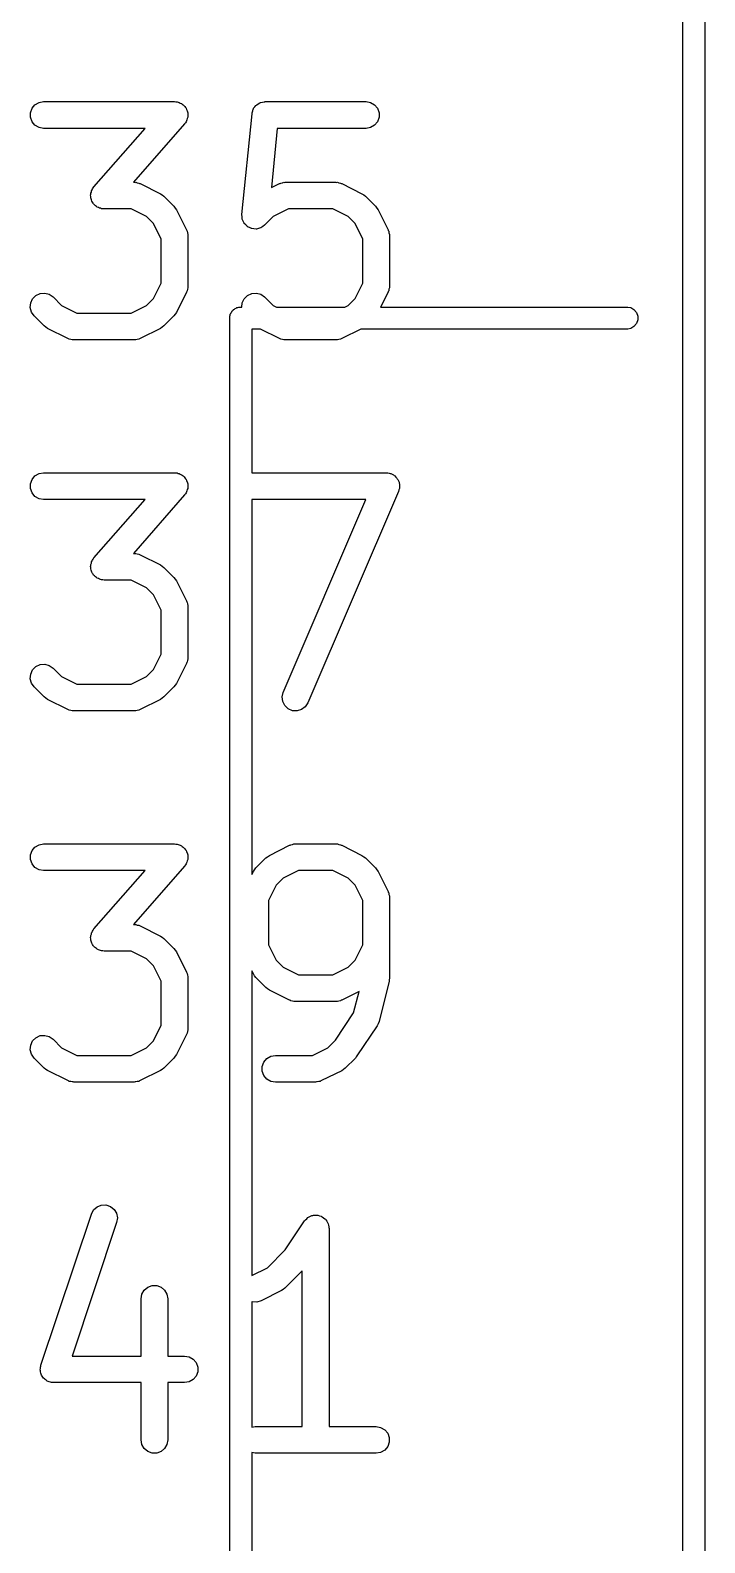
# Model space of a CAD drawing. Extents: x 98 to 199, y -139 to -72.
# Drawn here: x 194.79 to 199.4, y -107.58 to -97.23 of the extents above; entities that cross this region are included whole.
import ezdxf

# ---------------------------------------------------------------- set-up
doc = ezdxf.new("R2010")
doc.units = 0
doc.header["$MEASUREMENT"] = 0
doc.layers.add('BLACK', color=7, linetype='CONTINUOUS')

msp = doc.modelspace()

# ---------------------------------------------------------------- linework, layer by layer
at = {"layer": 'BLACK', "linetype": 'CONTINUOUS'}
for p, q in [((199.402, -93.564), (199.402, -127.848)), ((199.252, -127.82), (199.252, -93.5919)), ((194.848, -97.7239), (194.879, -97.7184)), ((194.879, -97.7184), (195.775, -97.7184)), ((195.775, -97.7184), (195.784, -97.72)), ((195.784, -97.72), (195.793, -97.7202)), ((195.793, -97.7202), (195.8, -97.7227)), ((196.364, -97.7239), (196.377, -97.7218)), ((196.377, -97.7218), (196.389, -97.7187)), ((196.389, -97.7187), (196.392, -97.719)), ((196.392, -97.719), (196.396, -97.7184)), ((196.396, -97.7184), (197.085, -97.7184)), ((197.085, -97.7184), (197.116, -97.7239)), ((194.789, -97.794), (194.8, -97.7641)), ((194.789, -97.8257), (194.789, -97.794)), ((194.8, -97.7641), (194.82, -97.7398)), ((194.82, -97.7398), (194.848, -97.7239)), ((195.8, -97.7227), (195.806, -97.7239)), ((195.806, -97.7239), (195.814, -97.7284)), ((195.814, -97.7284), (195.823, -97.7316)), ((195.823, -97.7316), (195.828, -97.7363)), ((195.828, -97.7363), (195.834, -97.7398)), ((195.834, -97.7398), (195.84, -97.7467)), ((195.84, -97.7467), (195.846, -97.7525)), ((195.846, -97.7525), (195.85, -97.7587)), ((195.85, -97.7587), (195.854, -97.7641)), ((195.854, -97.7641), (195.857, -97.7725)), ((195.857, -97.7725), (195.862, -97.7804)), ((195.862, -97.7804), (195.863, -97.7873)), ((195.863, -97.7873), (195.865, -97.794)), ((195.865, -97.794), (195.865, -97.8029)), ((195.865, -97.8029), (195.867, -97.8117)), ((195.867, -97.8117), (195.865, -97.8187)), ((195.865, -97.8187), (195.865, -97.8257)), ((196.236, -98.4902), (196.305, -97.8008)), ((196.305, -97.8008), (196.306, -97.7974)), ((196.306, -97.794), (196.31, -97.7822)), ((196.306, -97.7974), (196.306, -97.794)), ((196.31, -97.7822), (196.313, -97.7702)), ((196.313, -97.7702), (196.315, -97.7674)), ((196.315, -97.7674), (196.316, -97.7641)), ((196.316, -97.7641), (196.325, -97.7546)), ((196.325, -97.7546), (196.332, -97.7444)), ((196.332, -97.7444), (196.335, -97.7425)), ((196.335, -97.7425), (196.337, -97.7398)), ((196.337, -97.7398), (196.348, -97.7336)), ((196.348, -97.7336), (196.358, -97.7265)), ((196.358, -97.7265), (196.361, -97.7257)), ((196.361, -97.7257), (196.364, -97.7239)), ((197.116, -97.7239), (197.144, -97.7398)), ((197.144, -97.7398), (197.164, -97.7641)), ((197.164, -97.7641), (197.175, -97.794)), ((197.175, -97.794), (197.175, -97.8257)), ((194.8, -97.8556), (194.789, -97.8257)), ((194.82, -97.8799), (194.8, -97.8556)), ((194.848, -97.8958), (194.82, -97.8799)), ((194.879, -97.9013), (194.848, -97.8958)), ((195.574, -97.9013), (194.879, -97.9013)), ((195.224, -98.3012), (195.574, -97.9013)), ((195.844, -97.8701), (195.494, -98.27)), ((195.849, -97.8624), (195.844, -97.8701)), ((195.854, -97.8556), (195.849, -97.8624)), ((195.857, -97.8489), (195.854, -97.8556)), ((195.86, -97.8429), (195.857, -97.8489)), ((195.862, -97.8341), (195.86, -97.8429)), ((195.865, -97.8257), (195.862, -97.8341)), ((196.478, -97.9013), (196.438, -98.307)), ((197.085, -97.9013), (196.478, -97.9013)), ((197.116, -97.8958), (197.085, -97.9013)), ((197.144, -97.8799), (197.116, -97.8958)), ((197.164, -97.8556), (197.144, -97.8799)), ((197.175, -97.8257), (197.164, -97.8556)), ((195.203, -98.3455), (195.206, -98.3371)), ((195.206, -98.3371), (195.207, -98.3284)), ((195.207, -98.3284), (195.211, -98.3223)), ((195.211, -98.3223), (195.213, -98.3157)), ((195.213, -98.3157), (195.219, -98.3088)), ((195.219, -98.3088), (195.224, -98.3012)), ((195.494, -98.27), (195.499, -98.27)), ((195.499, -98.27), (195.505, -98.2709)), ((195.505, -98.2709), (195.51, -98.2706)), ((195.51, -98.2706), (195.52, -98.2736)), ((195.52, -98.2736), (195.531, -98.2755)), ((195.531, -98.2755), (195.535, -98.2781)), ((195.535, -98.2781), (195.54, -98.2796)), ((195.54, -98.2796), (195.678, -98.3486)), ((196.438, -98.307), (196.493, -98.2796)), ((196.493, -98.2796), (196.498, -98.2781)), ((196.498, -98.2781), (196.502, -98.2755)), ((196.502, -98.2755), (196.513, -98.2736)), ((196.513, -98.2736), (196.523, -98.2706)), ((196.523, -98.2706), (196.528, -98.2709)), ((196.528, -98.2709), (196.534, -98.27)), ((196.534, -98.27), (196.878, -98.27)), ((196.878, -98.27), (196.883, -98.2709)), ((196.883, -98.2709), (196.889, -98.2706)), ((196.889, -98.2706), (196.899, -98.2736)), ((196.899, -98.2736), (196.91, -98.2755)), ((196.91, -98.2755), (196.914, -98.2781)), ((196.914, -98.2781), (196.919, -98.2796)), ((196.919, -98.2796), (197.057, -98.3486)), ((195.201, -98.3595), (195.203, -98.3526)), ((195.203, -98.3683), (195.201, -98.3595)), ((195.203, -98.3526), (195.203, -98.3455)), ((195.203, -98.3773), (195.203, -98.3683)), ((195.205, -98.3839), (195.203, -98.3773)), ((195.206, -98.3909), (195.205, -98.3839)), ((195.21, -98.3987), (195.206, -98.3909)), ((195.213, -98.4071), (195.21, -98.3987)), ((195.218, -98.4125), (195.213, -98.4071)), ((195.221, -98.4187), (195.218, -98.4125)), ((195.228, -98.4246), (195.221, -98.4187)), ((195.234, -98.4314), (195.228, -98.4246)), ((195.24, -98.435), (195.234, -98.4314)), ((195.245, -98.4396), (195.24, -98.435)), ((195.254, -98.4429), (195.245, -98.4396)), ((195.261, -98.4473), (195.254, -98.4429)), ((195.678, -98.3486), (195.69, -98.3573)), ((195.69, -98.3573), (195.702, -98.3657)), ((195.702, -98.3657), (195.771, -98.4346)), ((195.771, -98.4346), (195.779, -98.4466)), ((195.779, -98.4466), (195.788, -98.4584)), ((197.057, -98.3486), (197.069, -98.3573)), ((197.069, -98.3573), (197.081, -98.3657)), ((197.081, -98.3657), (197.15, -98.4346)), ((197.15, -98.4346), (197.158, -98.4466)), ((197.158, -98.4466), (197.167, -98.4584)), ((195.268, -98.4486), (195.261, -98.4473)), ((195.275, -98.4511), (195.268, -98.4486)), ((195.284, -98.4513), (195.275, -98.4511)), ((195.293, -98.4528), (195.284, -98.4513)), ((195.478, -98.4528), (195.293, -98.4528)), ((195.583, -98.5055), (195.478, -98.4528)), ((195.631, -98.5535), (195.583, -98.5055)), ((195.788, -98.4584), (195.857, -98.5963)), ((196.236, -98.4908), (196.236, -98.4902)), ((196.236, -98.4913), (196.236, -98.4908)), ((196.237, -98.5066), (196.236, -98.4913)), ((196.238, -98.5219), (196.237, -98.5066)), ((196.238, -98.5224), (196.238, -98.5219)), ((196.238, -98.523), (196.238, -98.5224)), ((196.245, -98.5369), (196.238, -98.523)), ((196.251, -98.5508), (196.245, -98.5369)), ((196.45, -98.5055), (196.391, -98.5639)), ((196.555, -98.4528), (196.45, -98.5055)), ((196.857, -98.4528), (196.555, -98.4528)), ((196.962, -98.5055), (196.857, -98.4528)), ((197.01, -98.5535), (196.962, -98.5055)), ((197.167, -98.4584), (197.236, -98.5963)), ((195.684, -98.6588), (195.631, -98.5535)), ((195.857, -98.5963), (195.858, -98.6013)), ((195.858, -98.6013), (195.861, -98.6059)), ((195.861, -98.6059), (195.863, -98.6164)), ((195.863, -98.6164), (195.866, -98.6267)), ((195.866, -98.6267), (195.866, -98.632)), ((195.866, -98.632), (195.867, -98.6372)), ((195.867, -98.6372), (195.867, -98.9819)), ((196.252, -98.5512), (196.251, -98.5508)), ((196.252, -98.5517), (196.252, -98.5512)), ((196.263, -98.5626), (196.252, -98.5517)), ((196.273, -98.5735), (196.263, -98.5626)), ((196.274, -98.5738), (196.273, -98.5735)), ((196.274, -98.5742), (196.274, -98.5738)), ((196.288, -98.5807), (196.274, -98.5742)), ((196.302, -98.5873), (196.288, -98.5807)), ((196.303, -98.5874), (196.302, -98.5873)), ((196.303, -98.5876), (196.303, -98.5874)), ((196.318, -98.5889), (196.303, -98.5876)), ((196.334, -98.5905), (196.318, -98.5889)), ((196.335, -98.5904), (196.334, -98.5903)), ((196.334, -98.5903), (196.334, -98.5905)), ((196.35, -98.5864), (196.335, -98.5904)), ((196.364, -98.5826), (196.35, -98.5864)), ((196.365, -98.5823), (196.364, -98.5826)), ((196.378, -98.5734), (196.365, -98.5822)), ((196.365, -98.5822), (196.365, -98.5823)), ((196.391, -98.5647), (196.378, -98.5734)), ((196.391, -98.5639), (196.391, -98.5643)), ((196.391, -98.5643), (196.391, -98.5647)), ((197.063, -98.6588), (197.01, -98.5535)), ((197.236, -98.5963), (197.237, -98.6013)), ((197.237, -98.6013), (197.24, -98.6059)), ((197.24, -98.6059), (197.242, -98.6164)), ((197.242, -98.6164), (197.245, -98.6267)), ((197.245, -98.6267), (197.245, -98.632)), ((197.245, -98.632), (197.245, -98.6372)), ((197.245, -98.6372), (197.245, -98.9819)), ((195.684, -98.9603), (195.684, -98.6588)), ((197.063, -98.9603), (197.063, -98.6588)), ((195.631, -99.0656), (195.684, -98.9603)), ((197.01, -99.0656), (197.063, -98.9603)), ((194.791, -99.0961), (194.804, -99.0673)), ((194.804, -99.0673), (194.826, -99.0449)), ((194.826, -99.0449), (194.855, -99.0314)), ((194.855, -99.0314), (194.887, -99.0287)), ((194.887, -99.0287), (194.918, -99.0369)), ((194.918, -99.0369), (194.944, -99.0551)), ((194.944, -99.0551), (195.002, -99.1136)), ((195.583, -99.1136), (195.631, -99.0656)), ((195.857, -99.0228), (195.788, -99.1607)), ((195.858, -99.0177), (195.857, -99.0228)), ((195.861, -99.0132), (195.858, -99.0177)), ((195.863, -99.0026), (195.861, -99.0132)), ((195.866, -98.9923), (195.863, -99.0026)), ((195.867, -98.9819), (195.866, -98.9871)), ((195.866, -98.9871), (195.866, -98.9923)), ((196.238, -99.0961), (196.252, -99.0673)), ((196.252, -99.0673), (196.274, -99.0449)), ((196.274, -99.0449), (196.303, -99.0314)), ((196.303, -99.0314), (196.335, -99.0287)), ((196.335, -99.0287), (196.365, -99.0369)), ((196.365, -99.0369), (196.391, -99.0551)), ((196.391, -99.0551), (196.45, -99.1136)), ((196.962, -99.1136), (197.01, -99.0656)), ((197.236, -99.0228), (197.185, -99.1246)), ((197.237, -99.0177), (197.236, -99.0228)), ((197.24, -99.0132), (197.237, -99.0177)), ((197.242, -99.0026), (197.24, -99.0132)), ((197.245, -98.9923), (197.242, -99.0026)), ((197.245, -98.9819), (197.245, -98.9871)), ((197.245, -98.9871), (197.245, -98.9923)), ((194.788, -99.1277), (194.791, -99.0961)), ((194.796, -99.1584), (194.788, -99.1277)), ((194.814, -99.1844), (194.796, -99.1584)), ((195.002, -99.1136), (195.107, -99.1662)), ((195.107, -99.1662), (195.478, -99.1662)), ((195.478, -99.1662), (195.583, -99.1136)), ((195.788, -99.1607), (195.779, -99.1724)), ((196.156, -99.1736), (196.16, -99.1678)), ((196.16, -99.1678), (196.162, -99.1615)), ((196.162, -99.1615), (196.166, -99.1564)), ((196.166, -99.1564), (196.17, -99.1506)), ((196.17, -99.1506), (196.175, -99.1464)), ((196.175, -99.1464), (196.179, -99.1413)), ((196.179, -99.1413), (196.185, -99.1379)), ((196.185, -99.1379), (196.19, -99.1336)), ((196.19, -99.1336), (196.196, -99.1314)), ((196.196, -99.1314), (196.202, -99.128)), ((196.202, -99.128), (196.208, -99.1269)), ((196.208, -99.1269), (196.215, -99.1246)), ((196.215, -99.1246), (196.221, -99.1246)), ((196.221, -99.1246), (196.221, -99.1246)), ((196.221, -99.1246), (196.236, -99.1246)), ((196.236, -99.1246), (196.238, -99.0961)), ((196.45, -99.1136), (196.472, -99.1246)), ((196.472, -99.1246), (196.94, -99.1246)), ((196.94, -99.1246), (196.962, -99.1136)), ((197.185, -99.1246), (198.876, -99.1246)), ((198.876, -99.1246), (198.896, -99.128)), ((198.896, -99.128), (198.918, -99.1413)), ((198.918, -99.1413), (198.935, -99.1615)), ((198.935, -99.1615), (198.944, -99.1864)), ((194.883, -99.2534), (194.814, -99.1844)), ((194.895, -99.2618), (194.883, -99.2534)), ((194.907, -99.2705), (194.895, -99.2618)), ((195.045, -99.3394), (194.907, -99.2705)), ((195.678, -99.2705), (195.54, -99.3394)), ((195.69, -99.2618), (195.678, -99.2705)), ((195.702, -99.2534), (195.69, -99.2618)), ((195.771, -99.1844), (195.702, -99.2534)), ((195.779, -99.1724), (195.771, -99.1844)), ((196.153, -99.1864), (196.155, -99.1801)), ((196.153, -99.193), (196.153, -99.1864)), ((196.153, -118.694), (196.153, -99.193)), ((196.153, -99.193), (196.153, -99.193)), ((196.155, -99.1801), (196.156, -99.1736)), ((196.363, -99.2746), (196.303, -99.2746)), ((196.303, -99.2746), (196.303, -100.258)), ((196.493, -99.3394), (196.363, -99.2746)), ((197.049, -99.2746), (196.919, -99.3394)), ((198.876, -99.2746), (197.049, -99.2746)), ((198.896, -99.2712), (198.876, -99.2746)), ((198.918, -99.2579), (198.896, -99.2712)), ((198.935, -99.2377), (198.918, -99.2579)), ((198.944, -99.2128), (198.935, -99.2377)), ((198.944, -99.1864), (198.944, -99.2128)), ((195.05, -99.3409), (195.045, -99.3394)), ((195.054, -99.3436), (195.05, -99.3409)), ((195.065, -99.3454), (195.054, -99.3436)), ((195.075, -99.3485), (195.065, -99.3454)), ((195.081, -99.3482), (195.075, -99.3485)), ((195.086, -99.3491), (195.081, -99.3482)), ((195.499, -99.3491), (195.086, -99.3491)), ((195.505, -99.3482), (195.499, -99.3491)), ((195.51, -99.3485), (195.505, -99.3482)), ((195.52, -99.3454), (195.51, -99.3485)), ((195.531, -99.3436), (195.52, -99.3454)), ((195.535, -99.3409), (195.531, -99.3436)), ((195.54, -99.3394), (195.535, -99.3409)), ((196.498, -99.3409), (196.493, -99.3394)), ((196.502, -99.3436), (196.498, -99.3409)), ((196.513, -99.3454), (196.502, -99.3436)), ((196.523, -99.3485), (196.513, -99.3454)), ((196.528, -99.3482), (196.523, -99.3485)), ((196.534, -99.3491), (196.528, -99.3482)), ((196.878, -99.3491), (196.534, -99.3491)), ((196.883, -99.3482), (196.878, -99.3491)), ((196.889, -99.3485), (196.883, -99.3482)), ((196.899, -99.3454), (196.889, -99.3485)), ((196.91, -99.3436), (196.899, -99.3454)), ((196.914, -99.3409), (196.91, -99.3436)), ((196.919, -99.3394), (196.914, -99.3409)), ((194.789, -100.334), (194.8, -100.304)), ((194.8, -100.304), (194.82, -100.28)), ((194.82, -100.28), (194.848, -100.264)), ((194.848, -100.264), (194.879, -100.258)), ((194.879, -100.258), (195.775, -100.258)), ((195.775, -100.258), (195.784, -100.26)), ((195.784, -100.26), (195.793, -100.26)), ((195.793, -100.26), (195.8, -100.263)), ((195.8, -100.263), (195.806, -100.264)), ((195.806, -100.264), (195.814, -100.268)), ((195.814, -100.268), (195.823, -100.272)), ((195.823, -100.272), (195.828, -100.276)), ((195.828, -100.276), (195.834, -100.28)), ((195.834, -100.28), (195.84, -100.287)), ((195.84, -100.287), (195.846, -100.293)), ((195.846, -100.293), (195.85, -100.299)), ((195.85, -100.299), (195.854, -100.304)), ((195.854, -100.304), (195.857, -100.313)), ((196.303, -100.258), (197.223, -100.258)), ((197.223, -100.258), (197.233, -100.26)), ((197.233, -100.26), (197.244, -100.261)), ((197.244, -100.261), (197.249, -100.263)), ((197.249, -100.263), (197.254, -100.264)), ((197.254, -100.264), (197.263, -100.269)), ((197.263, -100.269), (197.273, -100.273)), ((197.273, -100.273), (197.277, -100.277)), ((197.277, -100.277), (197.282, -100.28)), ((197.282, -100.28), (197.289, -100.288)), ((197.289, -100.288), (197.296, -100.295)), ((197.296, -100.295), (197.299, -100.3)), ((197.299, -100.3), (197.302, -100.304)), ((197.302, -100.304), (197.306, -100.314)), ((194.789, -100.366), (194.789, -100.334)), ((194.8, -100.396), (194.789, -100.366)), ((194.82, -100.42), (194.8, -100.396)), ((195.844, -100.41), (195.494, -100.81)), ((195.849, -100.402), (195.844, -100.41)), ((195.854, -100.396), (195.849, -100.402)), ((195.857, -100.389), (195.854, -100.396)), ((195.857, -100.313), (195.862, -100.32)), ((195.86, -100.383), (195.857, -100.389)), ((195.862, -100.374), (195.86, -100.383)), ((195.862, -100.32), (195.863, -100.327)), ((195.865, -100.366), (195.862, -100.374)), ((195.863, -100.327), (195.865, -100.334)), ((195.865, -100.334), (195.865, -100.343)), ((195.865, -100.343), (195.867, -100.352)), ((195.867, -100.352), (195.865, -100.359)), ((195.865, -100.359), (195.865, -100.366)), ((197.307, -100.386), (196.687, -101.834)), ((197.306, -100.314), (197.311, -100.323)), ((197.309, -100.376), (197.307, -100.386)), ((197.313, -100.366), (197.309, -100.376)), ((197.311, -100.323), (197.311, -100.329)), ((197.311, -100.329), (197.313, -100.334)), ((197.313, -100.334), (197.313, -100.345)), ((197.313, -100.345), (197.314, -100.355)), ((197.314, -100.355), (197.313, -100.36)), ((197.313, -100.36), (197.313, -100.366)), ((194.848, -100.436), (194.82, -100.42)), ((194.879, -100.441), (194.848, -100.436)), ((195.574, -100.441), (194.879, -100.441)), ((195.224, -100.841), (195.574, -100.441)), ((197.084, -100.441), (196.303, -100.441)), ((196.303, -100.441), (196.303, -103.009)), ((196.518, -101.762), (197.084, -100.441)), ((195.494, -100.81), (195.499, -100.81)), ((195.499, -100.81), (195.505, -100.811)), ((195.505, -100.811), (195.51, -100.811)), ((195.51, -100.811), (195.52, -100.814)), ((195.52, -100.814), (195.531, -100.815)), ((195.531, -100.815), (195.535, -100.818)), ((195.535, -100.818), (195.54, -100.82)), ((195.54, -100.82), (195.678, -100.889)), ((195.201, -100.9), (195.203, -100.893)), ((195.203, -100.908), (195.201, -100.9)), ((195.203, -100.886), (195.206, -100.877)), ((195.203, -100.893), (195.203, -100.886)), ((195.203, -100.917), (195.203, -100.908)), ((195.205, -100.924), (195.203, -100.917)), ((195.206, -100.931), (195.205, -100.924)), ((195.206, -100.877), (195.207, -100.868)), ((195.21, -100.939), (195.206, -100.931)), ((195.207, -100.868), (195.211, -100.862)), ((195.211, -100.862), (195.213, -100.856)), ((195.213, -100.856), (195.219, -100.849)), ((195.219, -100.849), (195.224, -100.841)), ((195.678, -100.889), (195.69, -100.897)), ((195.69, -100.897), (195.702, -100.906)), ((195.702, -100.906), (195.771, -100.975)), ((195.213, -100.947), (195.21, -100.939)), ((195.218, -100.953), (195.213, -100.947)), ((195.221, -100.959), (195.218, -100.953)), ((195.228, -100.965), (195.221, -100.959)), ((195.234, -100.971), (195.228, -100.965)), ((195.24, -100.975), (195.234, -100.971)), ((195.245, -100.98), (195.24, -100.975)), ((195.254, -100.983), (195.245, -100.98)), ((195.261, -100.987), (195.254, -100.983)), ((195.268, -100.989), (195.261, -100.987)), ((195.275, -100.991), (195.268, -100.989)), ((195.284, -100.991), (195.275, -100.991)), ((195.293, -100.993), (195.284, -100.991)), ((195.478, -100.993), (195.293, -100.993)), ((195.583, -101.045), (195.478, -100.993)), ((195.771, -100.975), (195.779, -100.987)), ((195.779, -100.987), (195.788, -100.998)), ((195.788, -100.998), (195.857, -101.136)), ((195.631, -101.093), (195.583, -101.045)), ((195.684, -101.199), (195.631, -101.093)), ((195.857, -101.136), (195.858, -101.141)), ((195.684, -101.5), (195.684, -101.199)), ((195.858, -101.141), (195.861, -101.146)), ((195.861, -101.146), (195.863, -101.156)), ((195.863, -101.156), (195.866, -101.167)), ((195.866, -101.167), (195.866, -101.172)), ((195.866, -101.172), (195.867, -101.177)), ((195.867, -101.177), (195.867, -101.522)), ((195.631, -101.606), (195.684, -101.5)), ((195.863, -101.543), (195.861, -101.553)), ((195.866, -101.532), (195.863, -101.543)), ((195.867, -101.522), (195.866, -101.527)), ((195.866, -101.527), (195.866, -101.532)), ((194.788, -101.668), (194.791, -101.636)), ((194.791, -101.636), (194.804, -101.607)), ((194.804, -101.607), (194.826, -101.585)), ((194.826, -101.585), (194.855, -101.571)), ((194.855, -101.571), (194.887, -101.569)), ((194.887, -101.569), (194.918, -101.577)), ((194.918, -101.577), (194.944, -101.595)), ((194.944, -101.595), (195.002, -101.654)), ((195.002, -101.654), (195.107, -101.706)), ((195.478, -101.706), (195.583, -101.654)), ((195.583, -101.654), (195.631, -101.606)), ((195.857, -101.563), (195.788, -101.701)), ((195.858, -101.558), (195.857, -101.563)), ((195.861, -101.553), (195.858, -101.558)), ((194.796, -101.698), (194.788, -101.668)), ((194.814, -101.724), (194.796, -101.698)), ((194.883, -101.793), (194.814, -101.724)), ((195.107, -101.706), (195.478, -101.706)), ((195.771, -101.724), (195.702, -101.793)), ((195.779, -101.712), (195.771, -101.724)), ((195.788, -101.701), (195.779, -101.712)), ((194.895, -101.802), (194.883, -101.793)), ((194.907, -101.81), (194.895, -101.802)), ((195.045, -101.879), (194.907, -101.81)), ((195.678, -101.81), (195.54, -101.879)), ((195.69, -101.802), (195.678, -101.81)), ((195.702, -101.793), (195.69, -101.802)), ((196.511, -101.793), (196.518, -101.762)), ((196.515, -101.824), (196.511, -101.793)), ((196.529, -101.852), (196.515, -101.824)), ((196.552, -101.874), (196.529, -101.852)), ((196.669, -101.86), (196.644, -101.879)), ((196.687, -101.834), (196.669, -101.86)), ((195.05, -101.881), (195.045, -101.879)), ((195.054, -101.884), (195.05, -101.881)), ((195.065, -101.885), (195.054, -101.884)), ((195.075, -101.888), (195.065, -101.885)), ((195.081, -101.888), (195.075, -101.888)), ((195.086, -101.889), (195.081, -101.888)), ((195.499, -101.889), (195.086, -101.889)), ((195.505, -101.888), (195.499, -101.889)), ((195.51, -101.888), (195.505, -101.888)), ((195.52, -101.885), (195.51, -101.888)), ((195.531, -101.884), (195.52, -101.885)), ((195.535, -101.881), (195.531, -101.884)), ((195.54, -101.879), (195.535, -101.881)), ((196.582, -101.887), (196.552, -101.874)), ((196.613, -101.888), (196.582, -101.887)), ((196.644, -101.879), (196.613, -101.888)), ((194.789, -102.874), (194.8, -102.844)), ((194.789, -102.906), (194.789, -102.874)), ((194.8, -102.844), (194.82, -102.82)), ((194.82, -102.82), (194.848, -102.804)), ((194.848, -102.804), (194.879, -102.798)), ((194.879, -102.798), (195.775, -102.798)), ((195.775, -102.798), (195.784, -102.8)), ((195.784, -102.8), (195.793, -102.8)), ((195.793, -102.8), (195.8, -102.803)), ((195.8, -102.803), (195.806, -102.804)), ((195.806, -102.804), (195.814, -102.808)), ((195.814, -102.808), (195.823, -102.812)), ((195.823, -102.812), (195.828, -102.816)), ((195.828, -102.816), (195.834, -102.82)), ((195.834, -102.82), (195.84, -102.827)), ((195.84, -102.827), (195.846, -102.833)), ((195.846, -102.833), (195.85, -102.839)), ((195.85, -102.839), (195.854, -102.844)), ((195.854, -102.844), (195.857, -102.853)), ((195.857, -102.853), (195.862, -102.86)), ((195.862, -102.86), (195.863, -102.867)), ((195.863, -102.867), (195.865, -102.874)), ((195.865, -102.874), (195.865, -102.883)), ((195.865, -102.883), (195.867, -102.892)), ((195.867, -102.892), (195.865, -102.899)), ((196.331, -102.963), (196.4, -102.894)), ((196.4, -102.894), (196.412, -102.886)), ((196.412, -102.886), (196.424, -102.877)), ((196.424, -102.877), (196.562, -102.808)), ((196.562, -102.808), (196.567, -102.807)), ((196.567, -102.807), (196.571, -102.804)), ((196.571, -102.804), (196.582, -102.802)), ((196.582, -102.802), (196.592, -102.799)), ((196.592, -102.799), (196.597, -102.799)), ((196.597, -102.799), (196.603, -102.798)), ((196.603, -102.798), (196.878, -102.798)), ((196.878, -102.798), (196.883, -102.799)), ((196.883, -102.799), (196.889, -102.799)), ((196.889, -102.799), (196.899, -102.802)), ((196.899, -102.802), (196.91, -102.804)), ((196.91, -102.804), (196.914, -102.807)), ((196.914, -102.807), (196.919, -102.808)), ((196.919, -102.808), (197.057, -102.877)), ((197.057, -102.877), (197.069, -102.886)), ((197.069, -102.886), (197.081, -102.894)), ((197.081, -102.894), (197.15, -102.963)), ((194.8, -102.936), (194.789, -102.906)), ((194.82, -102.96), (194.8, -102.936)), ((194.848, -102.976), (194.82, -102.96)), ((194.879, -102.981), (194.848, -102.976)), ((195.574, -102.981), (194.879, -102.981)), ((195.224, -103.381), (195.574, -102.981)), ((195.844, -102.95), (195.494, -103.35)), ((195.849, -102.942), (195.844, -102.95)), ((195.854, -102.936), (195.849, -102.942)), ((195.857, -102.929), (195.854, -102.936)), ((195.86, -102.923), (195.857, -102.929)), ((195.862, -102.914), (195.86, -102.923)), ((195.865, -102.906), (195.862, -102.914)), ((195.865, -102.899), (195.865, -102.906)), ((196.303, -103.009), (196.314, -102.987)), ((196.314, -102.987), (196.323, -102.975)), ((196.323, -102.975), (196.331, -102.963)), ((196.624, -102.981), (196.519, -103.034)), ((196.857, -102.981), (196.624, -102.981)), ((196.962, -103.034), (196.857, -102.981)), ((197.15, -102.963), (197.158, -102.975)), ((197.158, -102.975), (197.167, -102.987)), ((197.167, -102.987), (197.236, -103.125)), ((196.471, -103.082), (196.418, -103.187)), ((196.519, -103.034), (196.471, -103.082)), ((197.01, -103.082), (196.962, -103.034)), ((197.063, -103.187), (197.01, -103.082)), ((196.418, -103.187), (196.418, -103.489)), ((197.063, -103.489), (197.063, -103.187)), ((197.236, -103.125), (197.237, -103.13)), ((197.237, -103.13), (197.24, -103.134)), ((197.24, -103.134), (197.242, -103.145)), ((197.242, -103.145), (197.245, -103.155)), ((197.245, -103.155), (197.245, -103.16)), ((197.245, -103.16), (197.245, -103.166)), ((197.245, -103.166), (197.245, -103.717)), ((195.206, -103.417), (195.207, -103.408)), ((195.207, -103.408), (195.211, -103.402)), ((195.211, -103.402), (195.213, -103.396)), ((195.213, -103.396), (195.219, -103.389)), ((195.219, -103.389), (195.224, -103.381)), ((195.494, -103.35), (195.499, -103.35)), ((195.499, -103.35), (195.505, -103.351)), ((195.505, -103.351), (195.51, -103.351)), ((195.51, -103.351), (195.52, -103.354)), ((195.52, -103.354), (195.531, -103.355)), ((195.531, -103.355), (195.535, -103.358)), ((195.535, -103.358), (195.54, -103.36)), ((195.54, -103.36), (195.678, -103.429)), ((195.201, -103.44), (195.203, -103.433)), ((195.203, -103.448), (195.201, -103.44)), ((195.203, -103.426), (195.206, -103.417)), ((195.203, -103.433), (195.203, -103.426)), ((195.203, -103.457), (195.203, -103.448)), ((195.205, -103.464), (195.203, -103.457)), ((195.206, -103.471), (195.205, -103.464)), ((195.21, -103.479), (195.206, -103.471)), ((195.213, -103.487), (195.21, -103.479)), ((195.218, -103.493), (195.213, -103.487)), ((195.221, -103.499), (195.218, -103.493)), ((195.228, -103.505), (195.221, -103.499)), ((195.234, -103.511), (195.228, -103.505)), ((195.24, -103.515), (195.234, -103.511)), ((195.245, -103.52), (195.24, -103.515)), ((195.678, -103.429), (195.69, -103.437)), ((195.69, -103.437), (195.702, -103.446)), ((195.702, -103.446), (195.771, -103.515)), ((195.771, -103.515), (195.779, -103.527)), ((196.418, -103.489), (196.471, -103.594)), ((197.01, -103.594), (197.063, -103.489)), ((195.254, -103.523), (195.245, -103.52)), ((195.261, -103.527), (195.254, -103.523)), ((195.268, -103.529), (195.261, -103.527)), ((195.275, -103.531), (195.268, -103.529)), ((195.284, -103.531), (195.275, -103.531)), ((195.293, -103.533), (195.284, -103.531)), ((195.478, -103.533), (195.293, -103.533)), ((195.583, -103.585), (195.478, -103.533)), ((195.631, -103.633), (195.583, -103.585)), ((195.779, -103.527), (195.788, -103.538)), ((195.788, -103.538), (195.857, -103.676)), ((196.471, -103.594), (196.519, -103.642)), ((196.962, -103.642), (197.01, -103.594)), ((195.684, -103.739), (195.631, -103.633)), ((195.857, -103.676), (195.858, -103.681)), ((195.858, -103.681), (195.861, -103.686)), ((195.861, -103.686), (195.863, -103.696)), ((195.863, -103.696), (195.866, -103.707)), ((195.866, -103.707), (195.866, -103.712)), ((195.866, -103.712), (195.867, -103.717)), ((195.867, -103.717), (195.867, -104.062)), ((196.314, -103.689), (196.303, -103.667)), ((196.303, -103.667), (196.303, -105.753)), ((196.323, -103.701), (196.314, -103.689)), ((196.331, -103.713), (196.323, -103.701)), ((196.4, -103.782), (196.331, -103.713)), ((196.519, -103.642), (196.624, -103.695)), ((196.624, -103.695), (196.857, -103.695)), ((196.857, -103.695), (196.962, -103.642)), ((197.245, -103.717), (197.244, -103.728)), ((195.684, -104.04), (195.684, -103.739)), ((196.412, -103.79), (196.4, -103.782)), ((196.424, -103.799), (196.412, -103.79)), ((196.562, -103.868), (196.424, -103.799)), ((197.037, -103.809), (196.919, -103.868)), ((197, -103.955), (197.037, -103.809)), ((197.243, -103.739), (197.174, -104.015)), ((197.244, -103.728), (197.243, -103.739)), ((196.567, -103.869), (196.562, -103.868)), ((196.571, -103.872), (196.567, -103.869)), ((196.582, -103.874), (196.571, -103.872)), ((196.592, -103.877), (196.582, -103.874)), ((196.597, -103.877), (196.592, -103.877)), ((196.603, -103.878), (196.597, -103.877)), ((196.878, -103.878), (196.603, -103.878)), ((196.883, -103.877), (196.878, -103.878)), ((196.889, -103.877), (196.883, -103.877)), ((196.899, -103.874), (196.889, -103.877)), ((196.91, -103.872), (196.899, -103.874)), ((196.914, -103.869), (196.91, -103.872)), ((196.919, -103.868), (196.914, -103.869)), ((196.876, -104.142), (197, -103.955)), ((197.167, -104.029), (197.161, -104.044)), ((197.174, -104.015), (197.167, -104.029)), ((194.804, -104.147), (194.826, -104.125)), ((194.826, -104.125), (194.855, -104.111)), ((194.855, -104.111), (194.887, -104.109)), ((194.887, -104.109), (194.918, -104.117)), ((194.918, -104.117), (194.944, -104.135)), ((194.944, -104.135), (195.002, -104.194)), ((195.631, -104.146), (195.684, -104.04)), ((195.857, -104.103), (195.788, -104.241)), ((195.858, -104.098), (195.857, -104.103)), ((195.861, -104.093), (195.858, -104.098)), ((195.863, -104.083), (195.861, -104.093)), ((195.866, -104.072), (195.863, -104.083)), ((195.867, -104.062), (195.866, -104.067)), ((195.866, -104.067), (195.866, -104.072)), ((197.161, -104.044), (197.023, -104.25)), ((194.788, -104.208), (194.791, -104.176)), ((194.796, -104.238), (194.788, -104.208)), ((194.791, -104.176), (194.804, -104.147)), ((194.814, -104.264), (194.796, -104.238)), ((195.002, -104.194), (195.107, -104.246)), ((195.478, -104.246), (195.583, -104.194)), ((195.583, -104.194), (195.631, -104.146)), ((195.788, -104.241), (195.779, -104.252)), ((196.719, -104.246), (196.824, -104.194)), ((196.824, -104.194), (196.876, -104.142)), ((194.883, -104.333), (194.814, -104.264)), ((194.895, -104.342), (194.883, -104.333)), ((194.907, -104.35), (194.895, -104.342)), ((195.107, -104.246), (195.478, -104.246)), ((195.69, -104.342), (195.678, -104.35)), ((195.702, -104.333), (195.69, -104.342)), ((195.771, -104.264), (195.702, -104.333)), ((195.779, -104.252), (195.771, -104.264)), ((196.375, -104.322), (196.385, -104.292)), ((196.375, -104.354), (196.375, -104.322)), ((196.385, -104.292), (196.406, -104.268)), ((196.406, -104.268), (196.433, -104.252)), ((196.433, -104.252), (196.465, -104.246)), ((196.465, -104.246), (196.719, -104.246)), ((196.931, -104.342), (196.919, -104.351)), ((196.943, -104.333), (196.931, -104.342)), ((197.012, -104.264), (196.943, -104.333)), ((197.017, -104.257), (197.012, -104.264)), ((197.023, -104.25), (197.017, -104.257)), ((195.045, -104.419), (194.907, -104.35)), ((195.05, -104.421), (195.045, -104.419)), ((195.054, -104.424), (195.05, -104.421)), ((195.065, -104.425), (195.054, -104.424)), ((195.075, -104.428), (195.065, -104.425)), ((195.081, -104.428), (195.075, -104.428)), ((195.086, -104.429), (195.081, -104.428)), ((195.499, -104.429), (195.086, -104.429)), ((195.505, -104.428), (195.499, -104.429)), ((195.51, -104.428), (195.505, -104.428)), ((195.52, -104.425), (195.51, -104.428)), ((195.531, -104.424), (195.52, -104.425)), ((195.535, -104.421), (195.531, -104.424)), ((195.54, -104.419), (195.535, -104.421)), ((195.678, -104.35), (195.54, -104.419)), ((196.385, -104.383), (196.375, -104.354)), ((196.406, -104.408), (196.385, -104.383)), ((196.433, -104.424), (196.406, -104.408)), ((196.465, -104.429), (196.433, -104.424)), ((196.74, -104.429), (196.465, -104.429)), ((196.746, -104.428), (196.74, -104.429)), ((196.751, -104.428), (196.746, -104.428)), ((196.761, -104.425), (196.751, -104.428)), ((196.772, -104.424), (196.761, -104.425)), ((196.776, -104.421), (196.772, -104.424)), ((196.781, -104.419), (196.776, -104.421)), ((196.919, -104.351), (196.781, -104.419)), ((195.245, -105.283), (195.274, -105.271)), ((195.274, -105.271), (195.306, -105.27)), ((195.306, -105.27), (195.336, -105.281)), ((194.861, -106.366), (195.206, -105.332)), ((195.206, -105.332), (195.221, -105.304)), ((195.221, -105.304), (195.245, -105.283)), ((195.336, -105.281), (195.361, -105.3)), ((195.361, -105.3), (195.378, -105.327)), ((195.378, -105.327), (195.384, -105.358)), ((195.384, -105.358), (195.379, -105.39)), ((196.531, -105.578), (196.664, -105.379)), ((196.664, -105.379), (196.668, -105.375)), ((196.668, -105.375), (196.67, -105.371)), ((196.67, -105.371), (196.679, -105.364)), ((196.679, -105.364), (196.686, -105.356)), ((196.686, -105.356), (196.691, -105.354)), ((196.691, -105.354), (196.695, -105.351)), ((196.695, -105.351), (196.705, -105.347)), ((196.705, -105.347), (196.715, -105.342)), ((196.715, -105.342), (196.72, -105.342)), ((196.72, -105.342), (196.725, -105.34)), ((196.725, -105.34), (196.735, -105.34)), ((196.735, -105.34), (196.746, -105.339)), ((196.746, -105.339), (196.751, -105.34)), ((196.751, -105.34), (196.756, -105.34)), ((196.756, -105.34), (196.767, -105.344)), ((196.767, -105.344), (196.777, -105.346)), ((196.777, -105.346), (196.781, -105.349)), ((196.781, -105.349), (196.786, -105.351)), ((196.786, -105.351), (196.794, -105.358)), ((196.794, -105.358), (196.804, -105.364)), ((196.804, -105.364), (196.807, -105.368)), ((196.807, -105.368), (196.81, -105.371)), ((196.81, -105.371), (196.816, -105.381)), ((196.816, -105.381), (196.822, -105.389)), ((195.379, -105.39), (195.075, -106.304)), ((196.822, -105.389), (196.824, -105.394)), ((196.824, -105.394), (196.826, -105.399)), ((196.826, -105.399), (196.828, -105.409)), ((196.828, -105.409), (196.831, -105.42)), ((196.831, -105.42), (196.831, -105.425)), ((196.831, -105.425), (196.832, -105.43)), ((196.832, -105.43), (196.832, -106.786)), ((196.41, -105.699), (196.531, -105.578)), ((196.303, -105.753), (196.41, -105.699)), ((196.649, -105.72), (196.529, -105.839)), ((196.649, -106.786), (196.649, -105.72)), ((195.546, -105.912), (195.551, -105.881)), ((195.551, -105.881), (195.567, -105.854)), ((195.567, -105.854), (195.592, -105.833)), ((195.592, -105.833), (195.621, -105.822)), ((195.621, -105.822), (195.653, -105.822)), ((195.653, -105.822), (195.683, -105.833)), ((195.683, -105.833), (195.707, -105.854)), ((195.707, -105.854), (195.723, -105.881)), ((195.723, -105.881), (195.729, -105.912)), ((196.506, -105.856), (196.368, -105.925)), ((196.517, -105.848), (196.506, -105.856)), ((196.529, -105.839), (196.517, -105.848)), ((195.546, -106.304), (195.546, -105.912)), ((195.729, -105.912), (195.729, -106.304)), ((196.305, -105.932), (196.303, -105.931)), ((196.303, -105.931), (196.303, -106.79)), ((196.337, -105.934), (196.305, -105.932)), ((196.368, -105.925), (196.337, -105.934)), ((195.075, -106.304), (195.546, -106.304)), ((195.729, -106.304), (195.844, -106.304)), ((195.844, -106.304), (195.875, -106.309)), ((195.875, -106.309), (195.903, -106.325)), ((194.856, -106.398), (194.858, -106.388)), ((194.858, -106.404), (194.856, -106.398)), ((194.858, -106.379), (194.86, -106.373)), ((194.858, -106.388), (194.858, -106.379)), ((194.858, -106.411), (194.858, -106.404)), ((194.861, -106.42), (194.858, -106.411)), ((194.86, -106.373), (194.861, -106.366)), ((195.903, -106.325), (195.923, -106.349)), ((195.923, -106.349), (195.934, -106.379)), ((195.934, -106.411), (195.923, -106.441)), ((195.934, -106.379), (195.934, -106.411)), ((194.863, -106.429), (194.861, -106.42)), ((194.866, -106.434), (194.863, -106.429)), ((194.869, -106.441), (194.866, -106.434)), ((194.875, -106.448), (194.869, -106.441)), ((194.879, -106.456), (194.875, -106.448)), ((194.885, -106.46), (194.879, -106.456)), ((194.889, -106.465), (194.885, -106.46)), ((194.897, -106.47), (194.889, -106.465)), ((194.904, -106.475), (194.897, -106.47)), ((194.911, -106.478), (194.904, -106.475)), ((194.917, -106.481), (194.911, -106.478)), ((194.926, -106.483), (194.917, -106.481)), ((194.934, -106.486), (194.926, -106.483)), ((194.941, -106.485), (194.934, -106.486)), ((194.948, -106.486), (194.941, -106.485)), ((195.546, -106.486), (194.948, -106.486)), ((195.546, -106.878), (195.546, -106.486)), ((195.844, -106.486), (195.729, -106.486)), ((195.729, -106.486), (195.729, -106.878)), ((195.875, -106.481), (195.844, -106.486)), ((195.903, -106.465), (195.875, -106.481)), ((195.923, -106.441), (195.903, -106.465)), ((196.303, -106.79), (196.327, -106.786)), ((196.327, -106.786), (196.649, -106.786)), ((196.832, -106.786), (197.154, -106.786)), ((197.154, -106.786), (197.185, -106.792)), ((197.185, -106.792), (197.213, -106.808)), ((197.213, -106.808), (197.233, -106.832)), ((195.551, -106.909), (195.546, -106.878)), ((195.567, -106.936), (195.551, -106.909)), ((195.723, -106.909), (195.707, -106.936)), ((195.729, -106.878), (195.723, -106.909)), ((197.233, -106.923), (197.213, -106.948)), ((197.233, -106.832), (197.244, -106.862)), ((197.244, -106.894), (197.233, -106.923)), ((197.244, -106.862), (197.244, -106.894)), ((195.592, -106.957), (195.567, -106.936)), ((195.621, -106.968), (195.592, -106.957)), ((195.653, -106.968), (195.621, -106.968)), ((195.683, -106.957), (195.653, -106.968)), ((195.707, -106.936), (195.683, -106.957)), ((196.327, -106.969), (196.303, -106.965)), ((196.303, -106.965), (196.303, -107.878)), ((197.154, -106.969), (196.327, -106.969)), ((197.185, -106.964), (197.154, -106.969)), ((197.213, -106.948), (197.185, -106.964))]:
    msp.add_line(p, q, dxfattribs=at)

doc.saveas('drawing.dxf')
